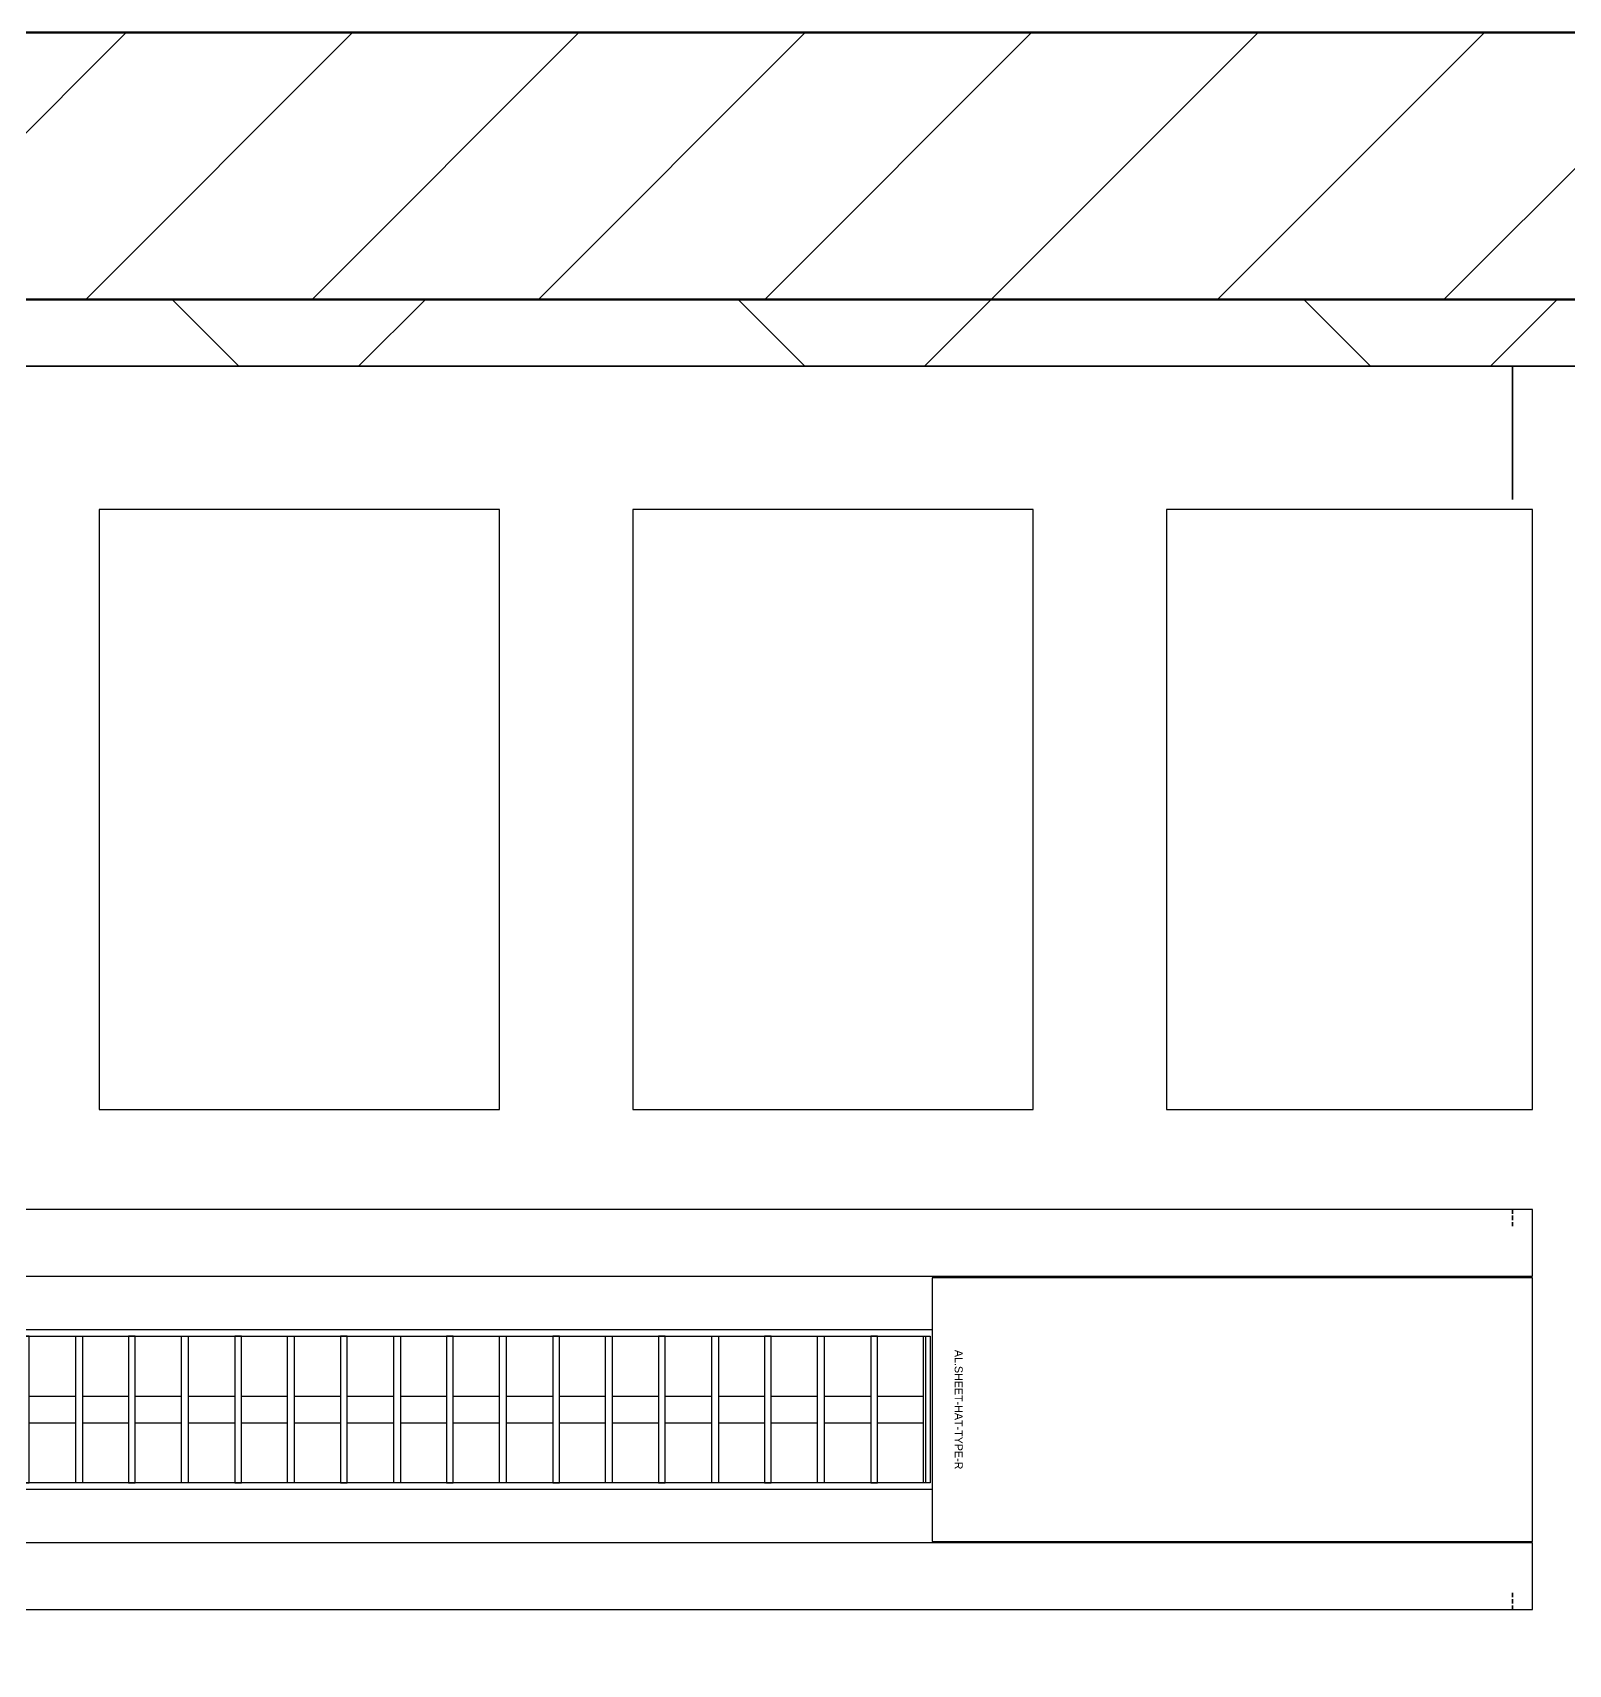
# Model space of a CAD drawing. Header units: millimetres. Extents: x -795739 to -715748, y -34378 to 22353.
# Drawn here: x -737782 to -736631, y 6920 to 8144 of the extents above; entities that cross this region are included whole.
import ezdxf
from ezdxf.enums import TextEntityAlignment as Align
from ezdxf.xclip import XClip

# ---------------------------------------------------------------- set-up
doc = ezdxf.new("R2010")
doc.units = ezdxf.units.MM
doc.header["$XCLIPFRAME"] = 0
doc.linetypes.add('- SOM Dash 1_8_', pattern=[4.7625, 3.175, -1.5875])
for name, color, linetype in [('000 - WIPEOUT', 250, 'Continuous'), ('001 - ASCESSORIES', 251, 'Continuous'), ('008 - LIGHTING', 1, 'Continuous'), ('A04_TUBE SERIES', 2, 'Continuous'), ('A11_ALU.SOLID SHEET', 2, 'Continuous')]:
    doc.layers.add(name, color=color, linetype=linetype)
for name, color, linetype, lineweight in [('A-GLAZ-CURT', 2, 'Continuous', 9), ('A-WALL', 5, 'Continuous', 35), ('A-WALL-FNSH', 2, 'Continuous', 35), ('A-WALL-PATT', 1, 'Continuous', 9), ('I-WALL-E', 2, 'Continuous', 35)]:
    doc.layers.add(name, color=color, linetype=linetype, lineweight=lineweight)

# ---------------------------------------------------------------- blocks, each defined once
blk = doc.blocks.new('PPLS-PP19_Custom Tile Pattern - Custom Tile Pattern-16106263-4282-01 ENLARGED LOWER PLATFORM LEVEL - REFLECTED CEILING PLAN - SHEET 3')
at = {"layer": 'A-GLAZ-CURT'}
for p, q in [((-300, 0), (300, 0)), ((300, 0), (-300, 0)), ((-293.1, 0), (-275.8, 0)), ((-275.8, 0), (-293.1, 0)), ((-222.3, 0), (-213.7, 0)), ((-213.7, 0), (-222.3, 0)), ((-213.7, 0), (-205, 0)), ((-205, 0), (-213.7, 0)), ((196, 0), (213.3, 0)), ((213.3, 0), (196, 0)), ((230.1, 0), (300, 0)), ((-300, -50), (300, -50)), ((300, -50), (-300, -50))]:
    blk.add_line(p, q, dxfattribs=at)
at = {"layer": 'A-GLAZ-CURT', "flags": 128}
for points in [[(-300, 0), (-291.6, 0), (-283.3, 0), (-275.2, 0), (-267.3, 0), (-259.5, 0), (-251.8, 0), (-244.2, 0), (-236.7, 0), (-229.4, 0), (-222.1, 0), (-214.8, 0)], [(-145.8, 0), (-150.6, 0), (-155.5, 0), (-160.3, 0), (-164.9, 0), (-169.6, 0), (-174.5, 0), (-179.5, 0), (-184.8, 0), (-190.4, 0), (-196.4, 0), (-202.6, 0), (-209, 0), (-215.7, 0), (-222.6, 0), (-229.7, 0), (-237, 0), (-244.4, 0), (-252, 0), (-259.7, 0), (-267.5, 0), (-275.5, 0), (-283.6, 0), (-291.7, 0), (-300, 0)], [(-213.7, 0), (-207.7, 0), (-200.8, 0), (-194, 0), (-187.5, 0), (-181.4, 0), (-175.6, 0), (-170.3, 0), (-165.6, 0), (-162, 0), (-159.5, 0), (-157.5, 0), (-154.5, 0), (-149.4, 0), (-141.8, 0), (-132.8, 0), (-126.1, 0)], [(-125.2, 0), (-128.5, 0), (-134.2, 0), (-140, 0), (-145.5, 0)]]:
    blk.add_lwpolyline(points, dxfattribs=at)
at = {"layer": 'A-GLAZ-CURT'}
for points, knots in [([(-300, 0), (-284.7, 0), (-236.6, 0), (-174.6, 0), (-130, 0), (-110.8, 0), (-99.5, 0), (-91.5, 0)], [-5323.127839, -5323.127839, -5323.127839, -5323.127839, -4502.809032, -2700.551212, -1002.059161, -460.363443, 0, 0, 0, 0]), ([(-145.8, 0), (-166.1, 0), (-207.7, 0), (-262.6, 0), (-294.5, 0), (-300, 0)], [-16824.155401, -16824.155401, -16824.155401, -16824.155401, -15131.813646, -13729.592194, -13439.944408, -13439.944408, -13439.944408, -13439.944408]), ([(-146.8, 0), (-148, 0), (-149.3, 0), (-158.7, 0), (-174, 0), (-185.6, 0), (-209.8, 0), (-232, 0), (-255.2, 0), (-262.6, 0), (-264.9, 0), (-265.4, 0)], [-2789.261461, -2789.261461, -2789.261461, -2789.261461, -2477.344047, -2237.412286, -2029.680487, -1755.085331, -1400.429864, -858.079193, -543.655514, -208.940337, 0, 0, 0, 0]), ([(-258.6, 0), (-257.9, 0), (-254.3, 0), (-241.2, 0), (-226.4, 0), (-216.7, 0), (-213.7, 0)], [-5722.54675, -5722.54675, -5722.54675, -5722.54675, -5657.471696, -5413.335975, -5017.494783, -4853.137728, -4853.137728, -4853.137728, -4853.137728]), ([(-213.7, 0), (-216.7, 0), (-222.3, 0), (-231.3, 0), (-233.5, 0), (-234, 0)], [-1136.335208, -1136.335208, -1136.335208, -1136.335208, -978.033455, -846.069444, -682.911962, -682.911962, -682.911962, -682.911962]), ([(-233.5, 0), (-233.4, 0), (-232.4, 0), (-230.7, 0), (-225.3, 0), (-223.6, 0)], [-455.274641, -455.274641, -455.274641, -455.274641, -440.605512, -119.536984, 0, 0, 0, 0]), ([(-213.7, 0), (-212, 0), (-202.6, 0), (-188.6, 0), (-169, 0), (-156, 0), (-148.2, 0), (-146.3, 0)], [-5258.927768, -5258.927768, -5258.927768, -5258.927768, -5161.076232, -4739.070012, -4465.409639, -4149.119819, -4046.8857, -4046.8857, -4046.8857, -4046.8857]), ([(-133.8, 0), (-135.5, 0), (-137.8, 0), (-149.3, 0), (-162, 0), (-177.9, 0), (-196.4, 0), (-208.2, 0), (-213.6, 0)], [-2731.647847, -2731.647847, -2731.647847, -2731.647847, -2418.507304, -2308.929706, -2113.765672, -1763.376603, -1422.553702, -1138.186603, -1138.186603, -1138.186603, -1138.186603]), ([(-212.9, 0), (-212.8, 0), (-209.7, 0), (-200.2, 0), (-185.8, 0), (-171.8, 0), (-158.7, 0), (-157.2, 0)], [-4839.200608, -4839.200608, -4839.200608, -4839.200608, -4832.723979, -4666.091899, -4349.945572, -4000.813434, -3840.635403, -3840.635403, -3840.635403, -3840.635403]), ([(-152.3, 0), (-151, 0), (-149.1, 0), (-146.9, 0), (-146.5, 0)], [-3494.978217, -3494.978217, -3494.978217, -3494.978217, -3371.022232, -3341.352801, -3341.352801, -3341.352801, -3341.352801]), ([(-118.8, 0), (-121.9, 0), (-126.3, 0), (-137, 0), (-147.5, 0), (-150, 0), (-150.6, 0)], [-5938.474035, -5938.474035, -5938.474035, -5938.474035, -5700.061948, -5508.838257, -5298.784692, -5196.16478, -5196.16478, -5196.16478, -5196.16478]), ([(-150.3, 0), (-150.1, 0), (-148.9, 0), (-147.7, 0), (-146.5, 0)], [-4948.728362, -4948.728362, -4948.728362, -4948.728362, -4883.323924, -4701.291944, -4701.291944, -4701.291944, -4701.291944]), ([(-77.9, 0), (-78.8, 0), (-88.7, 0), (-110.9, 0), (-130.5, 0), (-147.7, 0), (-149.1, 0)], [-7553.507523, -7553.507523, -7553.507523, -7553.507523, -7508.296369, -7004.680444, -6449.282163, -6277.220794, -6277.220794, -6277.220794, -6277.220794]), ([(-146.1, 0), (-144.8, 0), (-135.6, 0), (-128.3, 0), (-125.2, 0)], [-399.648056, -399.648056, -399.648056, -399.648056, -290.263673, 0, 0, 0, 0]), ([(-145.9, 0), (-144.4, 0), (-139.5, 0), (-127.3, 0), (-107.3, 0), (-90.4, 0), (-75.3, 0), (-68.4, 0), (-65.1, 0), (-63.6, 0)], [-4666.358452, -4666.358452, -4666.358452, -4666.358452, -4440.880425, -4054.690705, -3793.097032, -3402.597032, -3144.956779, -3050.982048, -2969.237017, -2969.237017, -2969.237017, -2969.237017]), ([(-145.8, 0), (-142.2, 0), (-135.2, 0), (-127.3, 0), (-124.2, 0), (-123.4, 0), (-123.3, 0)], [-4038.035314, -4038.035314, -4038.035314, -4038.035314, -3839.893365, -3647.167523, -3488.92562, -3439.852845, -3439.852845, -3439.852845, -3439.852845]), ([(-78.1, 0), (-79.6, 0), (-94.3, 0), (-117.3, 0), (-141.9, 0), (-145.6, 0)], [-19154.4011, -19154.4011, -19154.4011, -19154.4011, -18935.241197, -17136.203329, -16829.876344, -16829.876344, -16829.876344, -16829.876344]), ([(-86.2, 0), (-91.4, 0), (-104.1, 0), (-122.6, 0), (-137.7, 0), (-143.9, 0), (-145.6, 0)], [-1681.3698, -1681.3698, -1681.3698, -1681.3698, -1374.161226, -945.742622, -741.901385, -560.4566, -560.4566, -560.4566, -560.4566]), ([(-144.7, 0), (-144.5, 0), (-139.7, 0), (-137.3, 0), (-133.9, 0), (-128.8, 0), (-126.5, 0)], [-6044.731135, -6044.731135, -6044.731135, -6044.731135, -6017.569127, -5560.701257, -5364.112219, -5231.017328, -5231.017328, -5231.017328, -5231.017328]), ([(-127.4, 0), (-131.6, 0), (-133.2, 0), (-134.1, 0), (-134.1, 0)], [-8540.990293, -8540.990293, -8540.990293, -8540.990293, -8266.114998, -8246.473386, -8246.473386, -8246.473386, -8246.473386]), ([(-134.1, 0), (-133.3, 0), (-130.3, 0), (-117.3, 0), (-92, 0), (-74, 0), (-62.7, 0), (-60.4, 0), (-60, 0)], [-7657.439573, -7657.439573, -7657.439573, -7657.439573, -7293.749979, -6839.55839, -6236.997189, -5713.340575, -5140.470607, -5006.787413, -5006.787413, -5006.787413, -5006.787413]), ([(-120.1, 0), (-120.1, 0), (-120.2, 0), (-121.3, 0), (-129.2, 0), (-133.8, 0)], [-2933.992132, -2933.992132, -2933.992132, -2933.992132, -2920.575025, -2840.280255, -2731.647847, -2731.647847, -2731.647847, -2731.647847]), ([(-113.4, 0), (-113.4, 0), (-114, 0), (-119.7, 0), (-125.4, 0), (-127, 0), (-127.4, 0)], [-328.499627, -328.499627, -328.499627, -328.499627, -282.672656, -98.539552, -24.539552, 0, 0, 0, 0]), ([(-126.5, 0), (-122.4, 0), (-108.7, 0), (-93, 0), (-81.6, 0), (-78.5, 0)], [-5231.017328, -5231.017328, -5231.017328, -5231.017328, -4994.692869, -4542.524482, -4359.181107, -4359.181107, -4359.181107, -4359.181107]), ([(-125.2, 0), (-124.9, 0), (-122, 0), (-113, 0), (-98.9, 0), (-85.3, 0), (-71.7, 0), (-65.9, 0), (-65.1, 0)], [-3362.7396, -3362.7396, -3362.7396, -3362.7396, -3342.215224, -3074.362186, -2902.289527, -2605.247022, -2322.099534, -2241.8264, -2241.8264, -2241.8264, -2241.8264]), ([(-122.1, 0), (-122, 0), (-121.7, 0), (-121.2, 0), (-120.9, 0)], [-3136.336417, -3136.336417, -3136.336417, -3136.336417, -3110.304437, -3035.164275, -3035.164275, -3035.164275, -3035.164275]), ([(-78.1, 0), (-87.4, 0), (-99.5, 0), (-114, 0), (-117.3, 0), (-118.8, 0)], [-740.068933, -740.068933, -740.068933, -740.068933, -229.489605, -116.330425, 0, 0, 0, 0]), ([(-117.7, 0), (-117.2, 0), (-114.8, 0), (-113.4, 0), (-113.4, 0)], [-821.249067, -821.249067, -821.249067, -821.249067, -394.672656, -330.879064, -330.879064, -330.879064, -330.879064]), ([(-36.6, 0), (-36.6, 0), (-40.4, 0), (-44.3, 0), (-59, 0), (-85.2, 0), (-107.6, 0), (-116.6, 0), (-117.6, 0)], [-4069.478503, -4069.478503, -4069.478503, -4069.478503, -3858.647035, -3538.256648, -2842.901703, -2193.204658, -1433.981041, -985.49888, -985.49888, -985.49888, -985.49888]), ([(-115.8, 0), (-115, 0), (-110.4, 0), (-96.8, 0), (-71.3, 0), (-42.5, 0), (-12.8, 0), (4.2, 0), (9.6, 0), (10.1, 0), (10.2, 0)], [-5724.064692, -5724.064692, -5724.064692, -5724.064692, -5430.283136, -5103.229623, -4799.173296, -4065.652676, -3589.737505, -3285.047089, -3066.359526, -3044.715262, -3044.715262, -3044.715262, -3044.715262]), ([(-78.9, 0), (-84.8, 0), (-96.1, 0), (-112, 0), (-114.9, 0), (-115.6, 0)], [-1096.097494, -1096.097494, -1096.097494, -1096.097494, -789.402658, -501.969187, -243.577221, -243.577221, -243.577221, -243.577221]), ([(-91.5, 0), (-90.1, 0), (-84.7, 0), (-77.4, 0), (-72.7, 0), (-72.6, 0), (-72.6, 0)], [-19832.387487, -19832.387487, -19832.387487, -19832.387487, -19753.885894, -19541.04734, -19478.625389, -19471.062469, -19471.062469, -19471.062469, -19471.062469]), ([(-78, 0), (-78.3, 0), (-80.4, 0), (-82.7, 0), (-83.3, 0), (-83.3, 0)], [-1684.255027, -1684.255027, -1684.255027, -1684.255027, -1646.621388, -1424.436217, -1393.971743, -1393.971743, -1393.971743, -1393.971743]), ([(-83.3, 0), (-83.3, 0), (-82.9, 0), (-76.1, 0), (-63, 0), (-48.1, 0), (-36.5, 0), (-33.6, 0), (-29.9, 0), (-28.6, 0)], [-1393.4169, -1393.4169, -1393.4169, -1393.4169, -1353.722004, -1274.333717, -1073.56893, -651.549973, -296.515819, -83.513472, 0, 0, 0, 0]), ([(-36.3, 0), (-36.4, 0), (-37.3, 0), (-45, 0), (-46.1, 0), (-60.5, 0), (-72.2, 0), (-77.9, 0)], [-1855.773136, -1855.773136, -1855.773136, -1855.773136, -1810.870157, -1672.078046, -1405.135169, -1060.00838, -743.075039, -743.075039, -743.075039, -743.075039]), ([(-77.9, 0), (-72.1, 0), (-61.7, 0), (-54.4, 0), (-48.5, 0), (-30.8, 0), (-18, 0), (8.6, 0), (15, 0), (22.9, 0), (31, 0), (39, 0), (50.3, 0), (55.9, 0), (58, 0)], [-4348.406558, -4348.406558, -4348.406558, -4348.406558, -4008.285538, -3689.699207, -3546.54457, -3315.260113, -2864.387349, -2439.246196, -2084.094819, -1956.422387, -1818.904206, -1645.594513, -1443.202566, -1271.820568, -1271.820568, -1271.820568, -1271.820568]), ([(-64, 0), (-64.1, 0), (-69.7, 0), (-75.2, 0), (-77.9, 0)], [-2171.769325, -2171.769325, -2171.769325, -2171.769325, -2007.031671, -1844.052647, -1844.052647, -1844.052647, -1844.052647]), ([(9.3, 0), (9.1, 0), (7.6, 0), (2.6, 0), (-12.2, 0), (-25.6, 0), (-40, 0), (-56.2, 0), (-69.3, 0), (-76.1, 0), (-77.9, 0)], [-2922.926651, -2922.926651, -2922.926651, -2922.926651, -2882.788014, -2720.818881, -2518.50168, -2125.455881, -1792.521578, -1466.981642, -1208.454564, -1113.342289, -1113.342289, -1113.342289, -1113.342289]), ([(-26.8, 0), (-27.8, 0), (-36.2, 0), (-52.9, 0), (-68.5, 0), (-77.8, 0)], [-8718.362214, -8718.362214, -8718.362214, -8718.362214, -8532.293389, -8073.216054, -7555.913918, -7555.913918, -7555.913918, -7555.913918]), ([(-29, 0), (-34, 0), (-43.7, 0), (-56.4, 0), (-70.3, 0), (-74.7, 0), (-77.2, 0)], [-2680.714891, -2680.714891, -2680.714891, -2680.714891, -2413.671296, -2161.752162, -2006.592567, -1715.65753, -1715.65753, -1715.65753, -1715.65753]), ([(31.2, 0), (26, 0), (12, 0), (-16.9, 0), (-47.4, 0), (-65.8, 0), (-66.4, 0), (-66.4, 0)], [-4496.803627, -4496.803627, -4496.803627, -4496.803627, -4222.080604, -3745.412743, -2981.410125, -2542.574734, -2498.224237, -2498.224237, -2498.224237, -2498.224237]), ([(-66.4, 0), (-66.4, 0), (-63.6, 0), (-53.6, 0), (-34.4, 0), (-29.8, 0), (-29.2, 0)], [-2493.31794, -2493.31794, -2493.31794, -2493.31794, -2315.303971, -1809.437387, -963.711516, -666.19313, -666.19313, -666.19313, -666.19313]), ([(-63.6, 0), (-61.5, 0), (-57.4, 0), (-54.5, 0), (-45.2, 0), (-40.8, 0), (-40.5, 0), (-40.4, 0)], [-2969.237017, -2969.237017, -2969.237017, -2969.237017, -2851.217951, -2734.127174, -2474.780881, -2410.990208, -2350.645972, -2350.645972, -2350.645972, -2350.645972]), ([(-58.8, 0), (-58.4, 0), (-57.3, 0), (-54.2, 0), (-46.3, 0), (-42.6, 0), (-41.8, 0)], [-4859.52896, -4859.52896, -4859.52896, -4859.52896, -4680.891996, -4469.85053, -4321.566175, -4270.495146, -4270.495146, -4270.495146, -4270.495146]), ([(57.5, 0), (56.1, 0), (48.8, 0), (37, 0), (24.1, 0), (12.8, 0), (-2.9, 0), (-20.6, 0), (-32.8, 0), (-44.9, 0), (-51.4, 0), (-51.8, 0)], [-2708.625699, -2708.625699, -2708.625699, -2708.625699, -2634.532728, -2313.748533, -2106.613311, -1925.670641, -1617.263037, -1290.787923, -1039.307308, -819.71621, -644.910881, -644.910881, -644.910881, -644.910881]), ([(-51.8, 0), (-51.8, 0), (-51.8, 0), (-47.4, 0), (-46, 0), (-40.2, 0), (-36.8, 0)], [-632.814994, -632.814994, -632.814994, -632.814994, -627.965721, -508.377888, -260.442412, 0, 0, 0, 0]), ([(-41.8, 0), (-39.9, 0), (-37.7, 0), (-36.9, 0), (-36.8, 0)], [-4270.495146, -4270.495146, -4270.495146, -4270.495146, -4161.040818, -4106.245333, -4106.245333, -4106.245333, -4106.245333]), ([(-36.8, 0), (-32.4, 0), (-19.2, 0), (8.8, 0), (43.4, 0), (70.9, 0), (82.1, 0), (83.7, 0)], [-6191.144455, -6191.144455, -6191.144455, -6191.144455, -5862.463379, -5340.621928, -4573.028122, -4094.177415, -3869.465285, -3869.465285, -3869.465285, -3869.465285]), ([(-36.3, 0), (-36.3, 0), (-34.7, 0), (-28.9, 0), (-27, 0), (-26.5, 0)], [-9150.272121, -9150.272121, -9150.272121, -9150.272121, -9057.163041, -8919.836787, -8834.607043, -8834.607043, -8834.607043, -8834.607043]), ([(-10, 0), (-13.9, 0), (-23.1, 0), (-34.8, 0), (-36, 0)], [-9634.160038, -9634.160038, -9634.160038, -9634.160038, -9424.652049, -9182.880979, -9182.880979, -9182.880979, -9182.880979]), ([(-33.3, 0), (-33.3, 0), (-32.9, 0), (-31.2, 0), (-30.5, 0)], [-2415.024266, -2415.024266, -2415.024266, -2415.024266, -2357.633367, -2323.618664, -2323.618664, -2323.618664, -2323.618664]), ([(70.6, 0), (66.2, 0), (55.8, 0), (39.6, 0), (24.7, 0), (2.6, 0), (-17.8, 0), (-30.6, 0), (-31.8, 0), (-32, 0)], [-4647.237329, -4647.237329, -4647.237329, -4647.237329, -4326.416877, -4098.545751, -3766.694881, -3333.063701, -2994.501669, -2698.150104, -2614.070998, -2614.070998, -2614.070998, -2614.070998]), ([(-30.8, 0), (-30.7, 0), (-30, 0), (-23.5, 0), (-15.8, 0), (-15.2, 0)], [-54176.191683, -54176.191683, -54176.191683, -54176.191683, -54157.274271, -53749.15266, -53717.791567, -53717.791567, -53717.791567, -53717.791567]), ([(-30.5, 0), (-27.1, 0), (-21.3, 0), (-14, 0), (-10.1, 0)], [-2323.618664, -2323.618664, -2323.618664, -2323.618664, -2142.497158, -1941.72982, -1941.72982, -1941.72982, -1941.72982]), ([(-13, 0), (-14.4, 0), (-17.7, 0), (-26, 0), (-29.5, 0), (-30.2, 0)], [-55207.591944, -55207.591944, -55207.591944, -55207.591944, -54789.006179, -54461.685999, -54290.791712, -54290.791712, -54290.791712, -54290.791712]), ([(-29, 0), (-28.7, 0), (-27.4, 0), (-24.5, 0), (-22.6, 0)], [-166.548282, -166.548282, -166.548282, -166.548282, -102.06493, 0, 0, 0, 0]), ([(8.3, 0), (8.2, 0), (7.2, 0), (0.3, 0), (-13.9, 0), (-24.9, 0), (-29, 0)], [-3574.286521, -3574.286521, -3574.286521, -3574.286521, -3526.962355, -3285.499107, -2903.012179, -2680.714891, -2680.714891, -2680.714891, -2680.714891]), ([(-28.6, 0), (-26.9, 0), (-20.3, 0), (-11.5, 0), (2.1, 0), (13.2, 0), (21.2, 0), (24.6, 0), (24.7, 0), (24.7, 0)], [-5361.429781, -5361.429781, -5361.429781, -5361.429781, -5261.36855, -5050.479954, -4785.90057, -4596.498881, -4445.288762, -4384.376941, -4376.041937, -4376.041937, -4376.041937, -4376.041937]), ([(-22.6, 0), (-20.3, 0), (-17, 0), (-12.8, 0), (-11, 0), (-10, 0)], [-56468.192263, -56468.192263, -56468.192263, -56468.192263, -56344.022017, -56303.229861, -56242.386188, -56242.386188, -56242.386188, -56242.386188]), ([(-15.2, 0), (-13.1, 0), (7.5, 0), (42.8, 0), (84.3, 0), (111.8, 0), (125, 0)], [-461.142613, -461.142613, -461.142613, -461.142613, -429.606584, -390.253598, -346.313304, -304.787593, -304.787593, -304.787593, -304.787593]), ([(-9.9, 0), (-8.8, 0), (-7.3, 0), (-6.6, 0), (-6.4, 0)], [-56238.992205, -56238.992205, -56238.992205, -56238.992205, -56166.290093, -56124.392176, -56124.392176, -56124.392176, -56124.392176]), ([(-9.8, 0), (-5.5, 0), (9.1, 0), (22.1, 0), (37.4, 0), (45.9, 0), (57.8, 0), (64.5, 0), (72.7, 0), (75.2, 0), (76, 0), (76.2, 0)], [-1936.348887, -1936.348887, -1936.348887, -1936.348887, -1716.209403, -1206.526904, -1089.329421, -901.315459, -753.071572, -495.328968, -421.953223, -334.951786, -290.452333, -290.452333, -290.452333, -290.452333]), ([(30.8, 0), (29.3, 0), (20.1, 0), (7.1, 0), (-4.9, 0), (-9.2, 0)], [-10462.034656, -10462.034656, -10462.034656, -10462.034656, -10363.088938, -9884.23066, -9648.32085, -9648.32085, -9648.32085, -9648.32085]), ([(-6.5, 0), (-6.7, 0), (-7.2, 0), (-7.6, 0), (-7.8, 0)], [-56009.792147, -56009.792147, -56009.792147, -56009.792147, -55949.290093, -55895.192118, -55895.192118, -55895.192118, -55895.192118]), ([(-2.6, 0), (-2.5, 0), (-1.2, 0), (4.9, 0), (16, 0), (22.5, 0), (24.5, 0)], [-226.825321, -226.825321, -226.825321, -226.825321, -220.269177, -206.416616, -198.214427, -187.717507, -187.717507, -187.717507, -187.717507]), ([(103.1, 0), (101.1, 0), (86.3, 0), (63.3, 0), (35.8, 0), (12, 0), (3.1, 0), (-1.7, 0), (-2.3, 0)], [-375.435014, -375.435014, -375.435014, -375.435014, -369.147452, -330.153101, -307.516438, -285.83788, -246.234814, -234.646884, -234.646884, -234.646884, -234.646884]), ([(24.7, 0), (24.5, 0), (21, 0), (15.5, 0), (10.8, 0), (9.6, 0)], [-4368.572414, -4368.572414, -4368.572414, -4368.572414, -4306.476363, -4080.000647, -3772.857994, -3772.857994, -3772.857994, -3772.857994]), ([(18.2, 0), (19.1, 0), (24.3, 0), (25.7, 0), (26.1, 0)], [-5700.113719, -5700.113719, -5700.113719, -5700.113719, -5554.232259, -5302.431367, -5302.431367, -5302.431367, -5302.431367]), ([(114.4, 0), (114.2, 0), (112.1, 0), (105.4, 0), (92.4, 0), (85.6, 0), (74.4, 0), (62.3, 0), (51.8, 0), (43.8, 0), (29.5, 0), (20.7, 0), (18.9, 0), (18.2, 0)], [-8148.58938, -8148.58938, -8148.58938, -8148.58938, -8105.191388, -7723.759874, -7531.75727, -7135.649961, -6924.452779, -6738.82075, -6548.303034, -6314.283804, -6135.05769, -5972.647715, -5832.674503, -5832.674503, -5832.674503, -5832.674503]), ([(27.4, 0), (27.9, 0), (29.5, 0), (38.1, 0), (53.4, 0), (71.7, 0), (84.8, 0), (86, 0), (92.5, 0), (94.3, 0)], [-5037.309798, -5037.309798, -5037.309798, -5037.309798, -4887.603822, -4705.298446, -4353.683244, -3960.84581, -3759.045785, -3336.541051, -2783.776468, -2783.776468, -2783.776468, -2783.776468]), ([(27.9, 0), (29.1, 0), (33.4, 0), (45.4, 0), (54.3, 0), (57.8, 0)], [-147.777612, -147.777612, -147.777612, -147.777612, -135.792042, -118.513713, -107.849944, -107.849944, -107.849944, -107.849944]), ([(53.2, 0), (53.1, 0), (52.2, 0), (45, 0), (36.5, 0), (30.8, 0)], [-622.740158, -622.740158, -622.740158, -622.740158, -566.066452, -360.610861, 0, 0, 0, 0]), ([(136.4, 0), (121.7, 0), (86.9, 0), (51.2, 0), (31.2, 0)], [-106.750556, -106.750556, -106.750556, -106.750556, -59.610984, 0, 0, 0, 0]), ([(57.2, 0), (56.3, 0), (53, 0), (46.5, 0), (41.2, 0), (36, 0), (35.5, 0), (35.5, 0)], [-344.118072, -344.118072, -344.118072, -344.118072, -341.267687, -334.000314, -326.15566, -319.318397, -317.489778, -317.489778, -317.489778, -317.489778]), ([(36.3, 0), (37.8, 0), (48.8, 0), (64.8, 0), (95.9, 0), (116.6, 0), (124.6, 0), (125.3, 0)], [-314.598523, -314.598523, -314.598523, -314.598523, -305.899624, -287.17622, -249.500363, -194.761443, -189.140439, -189.140439, -189.140439, -189.140439]), ([(61.5, 0), (61.5, 0), (61.2, 0), (54.6, 0), (53.7, 0), (53.6, 0)], [-1113.311073, -1113.311073, -1113.311073, -1113.311073, -1096.402191, -891.204116, -747.28819, -747.28819, -747.28819, -747.28819]), ([(125.7, 0), (119.4, 0), (102.2, 0), (77.9, 0), (61.9, 0), (57.8, 0)], [-431.647584, -431.647584, -431.647584, -431.647584, -401.860199, -357.622665, -344.832223, -344.832223, -344.832223, -344.832223]), ([(57.8, 0), (61.1, 0), (75.8, 0), (100.3, 0), (115.1, 0), (124.8, 0)], [-107.837717, -107.837717, -107.837717, -107.837717, -97.899267, -63.759246, -39.939895, -39.939895, -39.939895, -39.939895]), ([(76.6, 0), (74.8, 0), (68.9, 0), (62.2, 0), (57.8, 0)], [-3095.572228, -3095.572228, -3095.572228, -3095.572228, -2950.589685, -2714.233061, -2714.233061, -2714.233061, -2714.233061]), ([(58.8, 0), (59, 0), (60.3, 0), (61.3, 0), (61.5, 0)], [-1245.480316, -1245.480316, -1245.480316, -1245.480316, -1228.752106, -1120.932285, -1120.932285, -1120.932285, -1120.932285]), ([(76.2, 0), (75.6, 0), (73.6, 0), (71, 0), (70.6, 0)], [-193.634889, -193.634889, -193.634889, -193.634889, -31.537676, 0, 0, 0, 0]), ([(94.4, 0), (94.4, 0), (94.6, 0), (99.1, 0), (109, 0), (117.4, 0), (123.5, 0), (125.7, 0)], [-2348.345796, -2348.345796, -2348.345796, -2348.345796, -2310.419338, -2233.599744, -2052.234781, -1843.028543, -1729.458353, -1729.458353, -1729.458353, -1729.458353]), ([(129, 0), (129, 0), (124.4, 0), (122.4, 0), (115, 0), (108, 0), (103.1, 0)], [-35.386604, -35.386604, -35.386604, -35.386604, -31.430235, -22.807238, -15.488593, 0, 0, 0, 0]), ([(157.9, 0), (156.8, 0), (151.7, 0), (143.3, 0), (134, 0), (126.2, 0), (118.6, 0), (114.2, 0), (112, 0), (105.7, 0), (105.2, 0), (105.2, 0)], [-10292.955006, -10292.955006, -10292.955006, -10292.955006, -10098.273015, -9847.788484, -9677.714971, -9567.007022, -9453.21225, -9220.200448, -9012.77275, -8966.157302, -8929.495943, -8929.495943, -8929.495943, -8929.495943]), ([(105.3, 0), (105.5, 0), (111, 0), (112.7, 0), (113.6, 0)], [-8920.561005, -8920.561005, -8920.561005, -8920.561005, -8814.835624, -8577.462505, -8577.462505, -8577.462505, -8577.462505]), ([(125.7, 0), (129.7, 0), (134, 0), (138.3, 0), (138.5, 0)], [-304.055267, -304.055267, -304.055267, -304.055267, -291.370682, -290.5735, -290.5735, -290.5735, -290.5735]), ([(126, 0), (129.7, 0), (142.1, 0), (163.3, 0), (185.2, 0), (193.6, 0), (194.7, 0), (194.8, 0)], [-1723.290194, -1723.290194, -1723.290194, -1723.290194, -1530.39897, -1095.004608, -529.74427, -295.064701, -265.121568, -265.121568, -265.121568, -265.121568]), ([(168.4, 0), (167.7, 0), (162.5, 0), (150.4, 0), (131.8, 0), (126.3, 0)], [-543.375029, -543.375029, -543.375029, -543.375029, -530.793311, -458.593899, -432.67672, -432.67672, -432.67672, -432.67672]), ([(128.6, 0), (128.8, 0), (130.2, 0), (139.3, 0), (152.7, 0), (161.2, 0), (162.2, 0), (162.8, 0)], [-633.326174, -633.326174, -633.326174, -633.326174, -627.736123, -618.981161, -602.094757, -592.980799, -581.414464, -581.414464, -581.414464, -581.414464]), ([(137.1, 0), (136, 0), (133.6, 0), (129.9, 0), (129.1, 0)], [-670.405967, -670.405967, -670.405967, -670.405967, -651.020627, -640.742133, -640.742133, -640.742133, -640.742133]), ([(193.6, 0), (193.2, 0), (190, 0), (183.1, 0), (171, 0), (161.9, 0), (161.3, 0), (158.4, 0), (157.9, 0), (157.8, 0)], [-11650.800619, -11650.800619, -11650.800619, -11650.800619, -11565.880756, -11105.624034, -10839.086983, -10768.332124, -10666.779182, -10580.760289, -10550.278881, -10550.278881, -10550.278881, -10550.278881]), ([(300, 0), (286.5, 0), (254.2, 0), (207.1, 0), (177.4, 0), (159.3, 0), (158.3, 0), (158.3, 0)], [-285.253232, -285.253232, -285.253232, -285.253232, -244.693688, -187.987675, -143.776725, -129.632772, -123.352749, -123.352749, -123.352749, -123.352749]), ([(159.1, 0), (159.1, 0), (160.8, 0), (165.2, 0), (174.2, 0), (186, 0), (208.8, 0), (219.4, 0), (230.1, 0)], [-115.643202, -115.643202, -115.643202, -115.643202, -114.681583, -87.660824, -65.295536, -41.623857, -24.459831, 0, 0, 0, 0]), ([(162.8, 0), (165.4, 0), (170.9, 0), (172.6, 0), (172.6, 0)], [-111.264224, -111.264224, -111.264224, -111.264224, -56.742688, -19.085662, -19.085662, -19.085662, -19.085662]), ([(192.8, 0), (187.3, 0), (180.5, 0), (174.3, 0), (169.7, 0), (169, 0)], [-8534.334697, -8534.334697, -8534.334697, -8534.334697, -8253.978395, -8152.463617, -8069.855175, -8069.855175, -8069.855175, -8069.855175]), ([(193.6, 0), (191.4, 0), (183.3, 0), (175.3, 0), (169.5, 0)], [-170.142115, -170.142115, -170.142115, -170.142115, -162.427601, -142.916156, -142.916156, -142.916156, -142.916156]), ([(171.5, 0), (176.5, 0), (193.2, 0), (201.7, 0), (208.8, 0), (213.9, 0), (242, 0), (266.7, 0), (281.7, 0), (291.7, 0), (296.5, 0), (297.9, 0), (298.1, 0)], [-7971.819559, -7971.819559, -7971.819559, -7971.819559, -7784.112253, -7606.717214, -7289.299508, -7042.621073, -6582.165592, -6068.460911, -5766.029927, -5566.724884, -5280.360606, -5199.253518, -5199.253518, -5199.253518, -5199.253518]), ([(172.1, 0), (177.7, 0), (187.9, 0), (201.1, 0), (207.5, 0), (214, 0), (215.1, 0)], [-255.364076, -255.364076, -255.364076, -255.364076, -237.955587, -223.92608, -215.862851, -208.75215, -208.75215, -208.75215, -208.75215]), ([(247.1, 0), (246.8, 0), (245, 0), (238.3, 0), (226.6, 0), (221.1, 0), (206.6, 0), (196.9, 0), (193.5, 0)], [-9649.085549, -9649.085549, -9649.085549, -9649.085549, -9581.591397, -9406.094246, -9221.510254, -9016.44624, -8717.832359, -8546.846323, -8546.846323, -8546.846323, -8546.846323]), ([(215.2, 0), (214.6, 0), (210.5, 0), (205.3, 0), (198.1, 0), (194.3, 0)], [-203.825446, -203.825446, -203.825446, -203.825446, -198.527383, -184.406837, -171.028136, -171.028136, -171.028136, -171.028136]), ([(300, 0), (288.2, 0), (262, 0), (230.4, 0), (219.9, 0), (219, 0)], [-12528.858583, -12528.858583, -12528.858583, -12528.858583, -11905.454923, -11162.864862, -10856.732305, -10856.732305, -10856.732305, -10856.732305]), ([(219.9, 0), (220.9, 0), (227.8, 0), (242.1, 0), (246.5, 0), (247, 0)], [-10670.940496, -10670.940496, -10670.940496, -10670.940496, -10511.382485, -9925.173265, -9834.877357, -9834.877357, -9834.877357, -9834.877357]), ([(284.8, 0), (284.8, 0), (285.1, 0), (287.5, 0), (293.6, 0), (297.8, 0), (300, 0)], [-4110.630118, -4110.630118, -4110.630118, -4110.630118, -4053.389046, -3959.664717, -3862.421465, -3746.95702, -3746.95702, -3746.95702, -3746.95702]), ([(297.4, 0), (295.8, 0), (291.6, 0), (285.4, 0), (284.9, 0)], [-4803.172655, -4803.172655, -4803.172655, -4803.172655, -4358.271401, -4143.037883, -4143.037883, -4143.037883, -4143.037883])]:
    blk.add_open_spline(points, degree=3, knots=knots, dxfattribs=at)
for points in [[(-223.6, 0), (-220.8, 0), (-217.4, 0), (-213.8, 0)], [(-148.2, 0), (-147.5, 0), (-146.7, 0), (-145.8, 0)], [(-145.9, 0), (-144.2, 0), (-142.1, 0), (-138.6, 0)], [(-137.9, 0), (-140.6, 0), (-143.2, 0), (-144.9, 0)], [(-79.1, 0), (-81.4, 0), (-83.8, 0), (-86.2, 0)], [(-72.9, 0), (-74.4, 0), (-76.1, 0), (-77.9, 0)], [(-39.8, 0), (-39.1, 0), (-38.1, 0), (-37.4, 0)], [(24.5, 0), (25.2, 0), (25.7, 0), (26, 0)], [(80.3, 0), (79.6, 0), (78.3, 0), (76.6, 0)], [(84.1, 0), (83.5, 0), (82.4, 0), (81.7, 0)], [(125.7, 0), (130, 0), (132.8, 0), (134.6, 0)], [(125.9, 0), (127.2, 0), (128.6, 0), (128.9, 0)], [(168.7, 0), (168.7, 0), (169.8, 0), (171.5, 0)], [(195.1, 0), (194.9, 0), (194.4, 0), (193.8, 0)]]:
    blk.add_open_spline(points, degree=3, dxfattribs=at)
blk = doc.blocks.new('*U553')
at = {"layer": 'A-GLAZ-CURT', "rotation": 180}
blk.add_blockref('PPLS-PP19_Custom Tile Pattern - Custom Tile Pattern-16106263-4282-01 ENLARGED LOWER PLATFORM LEVEL - REFLECTED CEILING PLAN - SHEET 3', (41400, 4315), dxfattribs=at)
blk = doc.blocks.new('*U669')
at = {"layer": 'A11_ALU.SOLID SHEET', "color": 0}
blk.add_lwpolyline([(450, -98.8), (450, 98.8), (0, 98.8), (0, -98.8)], close=True, dxfattribs=at)
at = {"layer": 'Defpoints', "color": 250}
blk.add_point((0, 0), dxfattribs=at)
blk.add_text('AL.SHEET-HAT-TYPE-R', height=6, rotation=270, dxfattribs=at).set_placement((15, 0), align=Align.BOTTOM_CENTER)
blk = doc.blocks.new('*U666')
at = {"color": 1}
blk.add_wipeout([(600, -60), (-600, -60), (-600, 60), (600, 60)], dxfattribs=at).dxf.layer = '000 - WIPEOUT'
at = {"layer": '001 - ASCESSORIES', "color": 0}
blk.add_lwpolyline([(600, -60), (-600, -60), (-600, 60), (600, 60)], close=True, dxfattribs=at)
at = {"layer": '001 - ASCESSORIES'}
for points in [[(-593.5, -55), (-598.5, -55), (-598.5, 55), (-593.5, 55)], [(595, -55), (-595, -55), (-595, 55), (595, 55)], [(-558.8, -55), (-553.8, -55), (-553.8, 55), (-558.8, 55)], [(-514, -55), (-519, -55), (-519, 55), (-514, 55)], [(-479.3, -55), (-474.3, -55), (-474.3, 55), (-479.3, 55)], [(-434.6, -55), (-439.6, -55), (-439.6, 55), (-434.6, 55)], [(-399.8, -55), (-394.8, -55), (-394.8, 55), (-399.8, 55)], [(-355.1, -55), (-360.1, -55), (-360.1, 55), (-355.1, 55)], [(-320.4, -55), (-315.4, -55), (-315.4, 55), (-320.4, 55)], [(-275.6, -55), (-280.6, -55), (-280.6, 55), (-275.6, 55)], [(-240.9, -55), (-235.9, -55), (-235.9, 55), (-240.9, 55)], [(-196.2, -55), (-201.2, -55), (-201.2, 55), (-196.2, 55)], [(-161.4, -55), (-156.4, -55), (-156.4, 55), (-161.4, 55)], [(-116.7, -55), (-121.7, -55), (-121.7, 55), (-116.7, 55)], [(-82, -55), (-77, -55), (-77, 55), (-82, 55)], [(-37.2, -55), (-42.2, -55), (-42.2, 55), (-37.2, 55)], [(-2.5, -55), (2.5, -55), (2.5, 55), (-2.5, 55)], [(42.2, -55), (37.2, -55), (37.2, 55), (42.2, 55)], [(77, -55), (82, -55), (82, 55), (77, 55)], [(121.7, -55), (116.7, -55), (116.7, 55), (121.7, 55)], [(156.4, -55), (161.4, -55), (161.4, 55), (156.4, 55)], [(201.2, -55), (196.2, -55), (196.2, 55), (201.2, 55)], [(235.9, -55), (240.9, -55), (240.9, 55), (235.9, 55)], [(280.6, -55), (275.6, -55), (275.6, 55), (280.6, 55)], [(315.4, -55), (320.4, -55), (320.4, 55), (315.4, 55)], [(360.1, -55), (355.1, -55), (355.1, 55), (360.1, 55)], [(394.8, -55), (399.8, -55), (399.8, 55), (394.8, 55)], [(439.6, -55), (434.6, -55), (434.6, 55), (439.6, 55)], [(474.3, -55), (479.3, -55), (479.3, 55), (474.3, 55)], [(519, -55), (514, -55), (514, 55), (519, 55)], [(553.8, -55), (558.8, -55), (558.8, 55), (553.8, 55)], [(598.5, -55), (593.5, -55), (593.5, 55), (598.5, 55)]]:
    blk.add_lwpolyline(points, close=True, dxfattribs=at)
for points in [[(-593.5, 10), (-558.8, 10)], [(-553.8, 10), (-519, 10)], [(-514, 10), (-479.3, 10)], [(-474.3, 10), (-439.6, 10)], [(-434.6, 10), (-399.8, 10)], [(-394.8, 10), (-360.1, 10)], [(-355.1, 10), (-320.4, 10)], [(-315.4, 10), (-280.6, 10)], [(-275.6, 10), (-240.9, 10)], [(-235.9, 10), (-201.2, 10)], [(-196.2, 10), (-161.4, 10)], [(-156.4, 10), (-121.7, 10)], [(-116.7, 10), (-82, 10)], [(-77, 10), (-42.2, 10)], [(-37.2, 10), (-2.5, 10)], [(2.5, 10), (37.2, 10)], [(42.2, 10), (77, 10)], [(82, 10), (116.7, 10)], [(121.7, 10), (156.4, 10)], [(161.4, 10), (196.2, 10)], [(201.2, 10), (235.9, 10)], [(240.9, 10), (275.6, 10)], [(280.6, 10), (315.4, 10)], [(320.4, 10), (355.1, 10)], [(360.1, 10), (394.8, 10)], [(399.8, 10), (434.6, 10)], [(439.6, 10), (474.3, 10)], [(479.3, 10), (514, 10)], [(519, 10), (553.8, 10)], [(558.8, 10), (593.5, 10)], [(-593.5, -10), (-558.8, -10)], [(-553.8, -10), (-519, -10)], [(-514, -10), (-479.3, -10)], [(-474.3, -10), (-439.6, -10)], [(-434.6, -10), (-399.8, -10)], [(-394.8, -10), (-360.1, -10)], [(-355.1, -10), (-320.4, -10)], [(-315.4, -10), (-280.6, -10)], [(-275.6, -10), (-240.9, -10)], [(-235.9, -10), (-201.2, -10)], [(-196.2, -10), (-161.4, -10)], [(-156.4, -10), (-121.7, -10)], [(-116.7, -10), (-82, -10)], [(-77, -10), (-42.2, -10)], [(-37.2, -10), (-2.5, -10)], [(2.5, -10), (37.2, -10)], [(42.2, -10), (77, -10)], [(82, -10), (116.7, -10)], [(121.7, -10), (156.4, -10)], [(161.4, -10), (196.2, -10)], [(201.2, -10), (235.9, -10)], [(240.9, -10), (275.6, -10)], [(280.6, -10), (315.4, -10)], [(320.4, -10), (355.1, -10)], [(360.1, -10), (394.8, -10)], [(399.8, -10), (434.6, -10)], [(439.6, -10), (474.3, -10)], [(479.3, -10), (514, -10)], [(519, -10), (553.8, -10)], [(558.8, -10), (593.5, -10)]]:
    blk.add_lwpolyline(points, dxfattribs=at)
blk = doc.blocks.new('*U906')
at = {"color": 3}
for points in [[(-225, -4650), (225, -4650), (225, -4950), (-225, -4950)], [(-225, -5050), (225, -5050), (225, -5350), (-225, -5350)]]:
    blk.add_wipeout(points, dxfattribs=at).dxf.layer = '000 - WIPEOUT'
at = {"layer": 'A11_ALU.SOLID SHEET', "color": 0, "linetype": 'ByBlock'}
for points in [[(-225, -4950), (225, -4950), (225, -4650), (-225, -4650)], [(-225, -5350), (225, -5350), (225, -5050), (-225, -5050)]]:
    blk.add_lwpolyline(points, close=True, dxfattribs=at)
blk = doc.blocks.new('*U912')
blk.add_attdef('EXTR.OVL-LENGTH_', (-25, -59.1), '', height=5)
blk.add_wipeout([(-25, 0), (25, 0), (25, 2275.2), (-25, 2275.2)]).dxf.layer = '000 - WIPEOUT'
blk.add_point((0, 0))
at = {"layer": 'A04_TUBE SERIES', "color": 0}
blk.add_lwpolyline([(-25, 0), (25, 0), (25, 2275.2), (-25, 2275.2)], close=True, dxfattribs=at)
blk = doc.blocks.new('*U913')
blk.add_attdef('EXTR.OVL-LENGTH_', (-25, -59.1), '', height=5)
blk.add_wipeout([(-25, 0), (25, 0), (25, 2275.2), (-25, 2275.2)]).dxf.layer = '000 - WIPEOUT'
blk.add_point((0, 0))
at = {"layer": 'A04_TUBE SERIES', "color": 0}
blk.add_lwpolyline([(-25, 0), (25, 0), (25, 2275.2), (-25, 2275.2)], close=True, dxfattribs=at)
blk = doc.blocks.new('*U969')
at = {"layer": 'Defpoints'}
blk.add_point((0, 0), dxfattribs=at)
blk.add_wipeout([(225, 250), (225, 524.5), (-225, 524.5), (-225, 250)]).dxf.layer = '000 - WIPEOUT'
at = {"layer": 'A11_ALU.SOLID SHEET', "color": 0}
blk.add_lwpolyline([(225, 250), (225, 524.5), (-225, 524.5), (-225, 250)], close=True, dxfattribs=at)
at = {"layer": 'Defpoints'}
blk.add_point((0, 400), dxfattribs=at)
blk = doc.blocks.new('*U1025')
blk.add_lwpolyline([(-3457.4, 550), (8124.6, 550), (8124.6, 4315), (-3457.4, 4315)], close=True)
at = {"layer": 'A11_ALU.SOLID SHEET', "color": 1}
blk.add_blockref('*U669', (7574.5, 3532.5), dxfattribs=at)
at = {"layer": '008 - LIGHTING'}
blk.add_blockref('*U666', (6974.5, 3532.5), dxfattribs=at)
at = {"layer": 'A04_TUBE SERIES', "linetype": 'ByBlock', "rotation": 270}
for name, p in [('*U912', (5749.3, 3657.5)), ('*U913', (5749.3, 3407.5))]:
    blk.add_blockref(name, p, dxfattribs=at)
at = {"layer": 'A11_ALU.SOLID SHEET', "linetype": 'ByBlock', "rotation": 90}
blk.add_blockref('*U906', (2300, 3982.5), dxfattribs=at)
at = {"layer": 'A11_ALU.SOLID SHEET', "linetype": 'ByBlock', "rotation": 270}
blk.add_blockref('*U969', (7500, 3982.5), dxfattribs=at)

msp = doc.modelspace()

# ---------------------------------------------------------------- hatches: boundary and pattern name
at = {"layer": 'A-WALL-PATT', "lineweight": 9}
h = msp.add_hatch(dxfattribs=at)
h.set_pattern_fill('FP_2', color=256, style=0, pattern_type=2)
h.set_pattern_definition([(45, (0, 0), (-84.852814, 84.852814), [])])
h.paths.add_polyline_path([(-733552, 7944), (-733352, 7944), (-733352, 8144), (-755057.4, 8144), (-755057.4, 7944), (-741758.5, 7944), (-741780.9, 7954), (-741982.4, 7954), (-741982.4, 8044), (-741952.4, 8044), (-741939, 8074), (-741872, 8044), (-740782.4, 8044), (-740782.4, 7954), (-741670.5, 7954), (-741648.2, 7944), (-739358.5, 7944), (-739380.9, 7954), (-739582.4, 7954), (-739582.4, 8044), (-739552.4, 8044), (-739539, 8074), (-739472, 8044), (-738382.4, 8044), (-738382.4, 7954), (-739270.5, 7954), (-739248.2, 7944), (-734010.6, 7944)])

# ---------------------------------------------------------------- linework, layer by layer
at = {"layer": 'A-WALL', "color": 7, "lineweight": 70}
for p, q in [((-738382.4, 8144), (-733352, 8144)), ((-738382.4, 7944), (-733552, 7944)), ((-733552, 7944), (-738382.4, 7944))]:
    msp.add_line(p, q, dxfattribs=at)
at = {"layer": 'I-WALL-E', "color": 8, "linetype": '- SOM Dash 1_8_'}
msp.add_line((-736672.8, 7944), (-736557.8, 7944), dxfattribs=at)

# ---------------------------------------------------------------- block references
ref = msp.add_blockref('*U1025', (-744682.4, 3579))
XClip(ref).set_block_clipping_path([(-45801.3280238605, -9620.0077451947), (23704.0078937773, 10334.9999958097)])

# ---------------------------------------------------------------- next in the draw order: hatches: boundary and pattern name
at = {"layer": 'A-WALL-PATT', "lineweight": 9}
h = msp.add_hatch(dxfattribs=at)
h.set_pattern_fill('FP_3', color=256, style=0, pattern_type=2)
h.set_pattern_definition([(45, (0, 0), (-212.13203, 212.13203), []), (135, (0, 0), (-212.13203, -212.13203), [])])
h.paths.add_polyline_path([(-733602, 7894), (-733552, 7894), (-733552, 7944), (-739248.2, 7944), (-739136.2, 7894), (-734010.6, 7894)])
h.paths.add_polyline_path([(-739780.1, 7894), (-739246.6, 7894), (-739358.5, 7944), (-741648.2, 7944), (-741536.2, 7894), (-739848, 7894)])
h.paths.add_polyline_path([(-741646.6, 7894), (-741758.5, 7944), (-751479.4, 7944), (-751479.4, 7894), (-741680.6, 7894)])

# ---------------------------------------------------------------- next in the draw order: linework, layer by layer
at = {"layer": 'A-WALL-FNSH', "color": 250}
msp.add_line((-733602, 7894), (-738382.4, 7894), dxfattribs=at)
at = {"layer": 'I-WALL-E', "color": 8, "linetype": '- SOM Dash 1_8_'}
for p, q in [((-736672.8, 7894), (-736672.8, 7794)), ((-736672.8, 7794), (-736672.8, 7894)), ((-736672.8, 7261.5), (-736672.8, 7249)), ((-736672.8, 7249), (-736672.8, 7261.5)), ((-736672.8, 6974), (-736672.8, 6961.5)), ((-736672.8, 6961.5), (-736672.8, 6974))]:
    msp.add_line(p, q, dxfattribs=at)

# ---------------------------------------------------------------- next in the draw order: block references
msp.add_blockref('*U553', (-778882.4, 3579))

doc.saveas('drawing.dxf')
